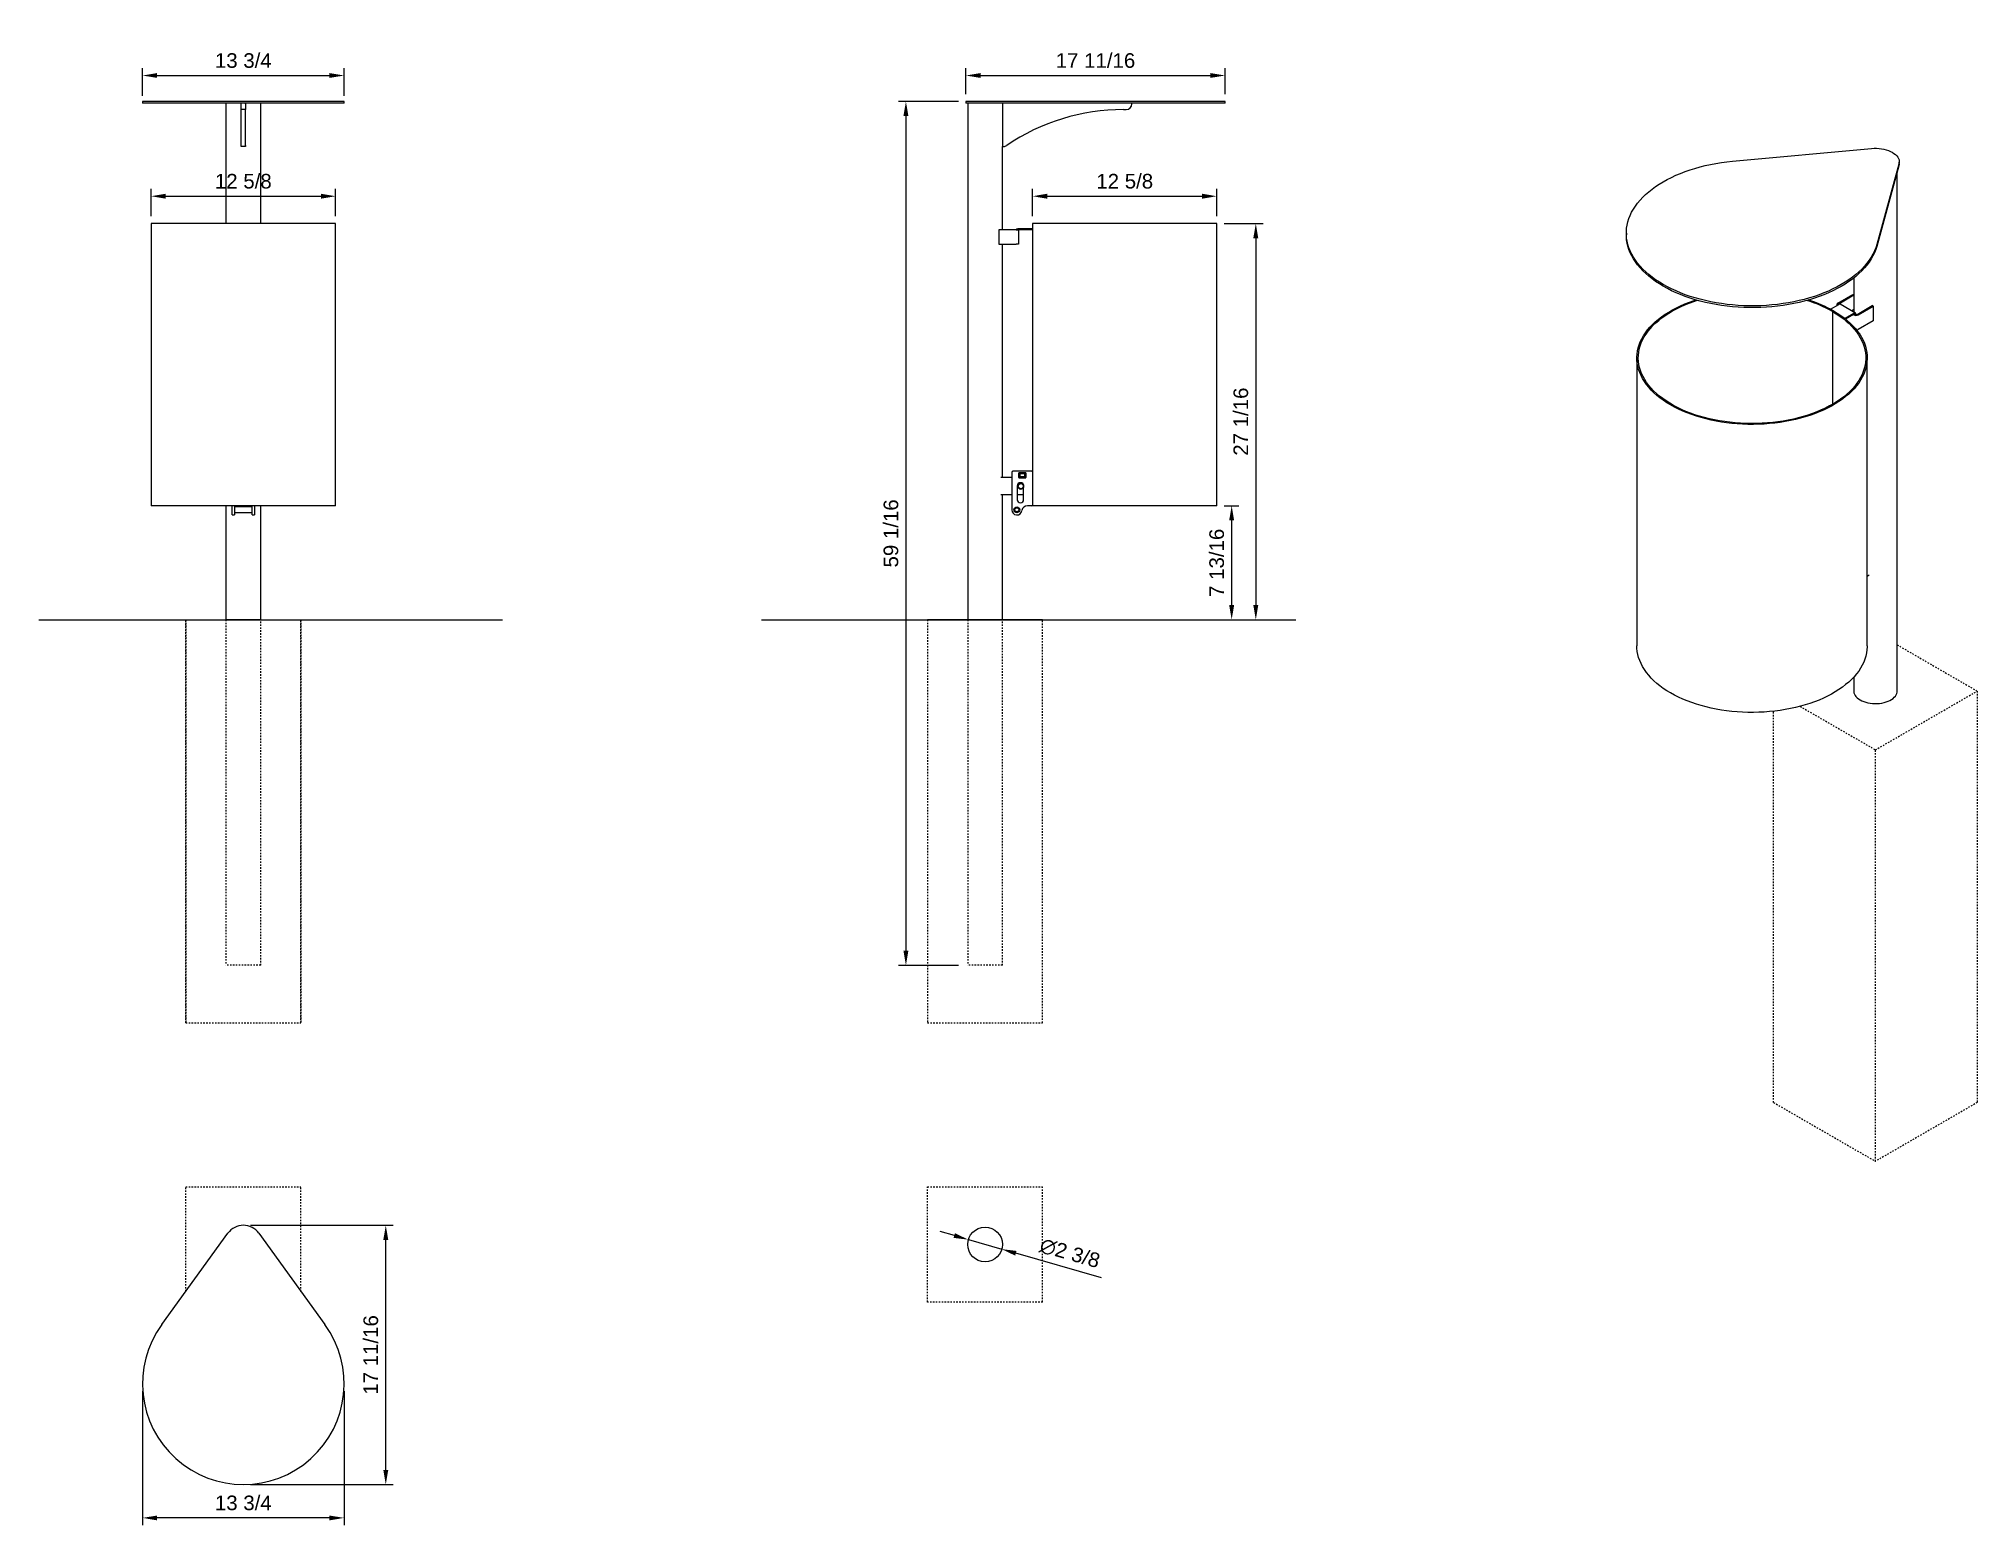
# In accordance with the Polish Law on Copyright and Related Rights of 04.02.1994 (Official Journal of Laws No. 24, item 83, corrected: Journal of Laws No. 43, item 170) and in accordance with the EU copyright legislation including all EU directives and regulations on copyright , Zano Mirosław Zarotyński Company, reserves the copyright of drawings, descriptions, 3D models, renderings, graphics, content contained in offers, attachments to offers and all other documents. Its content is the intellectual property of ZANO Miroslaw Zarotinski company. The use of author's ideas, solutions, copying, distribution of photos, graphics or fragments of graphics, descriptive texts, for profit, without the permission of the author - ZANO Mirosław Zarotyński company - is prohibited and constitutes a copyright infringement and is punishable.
# Model space of a CAD drawing. Header units: inches. Extents: x 2 to 134, y 5 to 107.
import ezdxf

# ---------------------------------------------------------------- set-up
doc = ezdxf.new("R2010")
doc.units = ezdxf.units.IN
doc.header["$PDSIZE"] = -1
doc.linetypes.add('HIDDEN', pattern=[1.905, 1.27, -0.635])
for name, color, linetype, lineweight in [('ZANO_R', 7, 'Continuous', 0), ('ZANO_R_przerywana', 250, 'HIDDEN', 0), ('ZANO_W', 1, 'Continuous', 0)]:
    doc.layers.add(name, color=color, linetype=linetype, lineweight=lineweight)
doc.styles.get("Standard").update_dxf_attribs({"font": 'ARIALUNI.TTF'})
doc.dimstyles.new('amerykanie', dxfattribs={"dimtxt": 50, "dimasz": 50, "dimexe": 0.5, "dimexo": 0.5, "dimgap": 1, "dimtad": 1, "dimdec": 0, "dimzin": 0, "dimlunit": 5, "dimtxsty": 'Standard', "dimcen": 0.09, "dimclrd": 1, "dimclre": 1, "dimclrt": 1, "dimazin": 0, "dimtfac": 1, "dimtdec": 0, "dimtmove": 0, "dimatfit": 3, "dimfxl": 1, "dimtzin": 0, "dimarcsym": 1})

# ---------------------------------------------------------------- blocks, each defined once
blk = doc.blocks.new('*D352')
at = {"layer": 'Defpoints', "color": 0}
for p in [(8.89, 15.16), (22.67, 15.16), (8.89, 5.99)]:
    blk.add_point(p, dxfattribs=at)
at = {"layer": 'ZANO_W', "color": 1, "lineweight": -2}
for p, q in [((8.89, 14.66), (8.89, 5.49)), ((22.67, 14.66), (22.67, 5.49)), ((21.67, 5.99), (9.89, 5.99))]:
    blk.add_line(p, q, dxfattribs=at)
at = {"layer": 'ZANO_W', "color": 1}
for points in [[(9.89, 6.15), (9.89, 5.82), (8.89, 5.99)], [(21.67, 5.82), (21.67, 6.15), (22.67, 5.99)]]:
    blk.add_solid(points, dxfattribs=at)
at = {"layer": 'ZANO_W', "color": 1, "insert": (15.78, 7.01), "char_height": 1, "attachment_point": 5}
blk.add_mtext('13 3/4', dxfattribs=at)
blk = doc.blocks.new('*D353')
at = {"layer": 'Defpoints', "color": 0}
for p in [(15.78, 25.99), (25.52, 25.99), (15.78, 8.27)]:
    blk.add_point(p, dxfattribs=at)
at = {"layer": 'ZANO_W', "color": 1, "lineweight": -2}
for p, q in [((16.28, 25.99), (26.02, 25.99)), ((25.52, 9.27), (25.52, 24.99)), ((16.28, 8.27), (26.02, 8.27))]:
    blk.add_line(p, q, dxfattribs=at)
at = {"layer": 'ZANO_W', "color": 1}
for points in [[(25.69, 24.99), (25.35, 24.99), (25.52, 25.99)], [(25.35, 9.27), (25.69, 9.27), (25.52, 8.27)]]:
    blk.add_solid(points, dxfattribs=at)
at = {"layer": 'ZANO_W', "color": 1, "insert": (24.5, 17.13), "char_height": 1, "attachment_point": 5, "rotation": 90}
blk.add_mtext('17 11/16', dxfattribs=at)
blk = doc.blocks.new('*D354')
at = {"layer": 'Defpoints', "color": 0}
for p in [(65.35, 25.01), (67.63, 24.36)]:
    blk.add_point(p, dxfattribs=at)
at = {"layer": 'ZANO_W', "color": 1, "lineweight": -2}
for p, q in [((64.39, 25.29), (63.43, 25.56)), ((65.35, 25.01), (67.63, 24.36)), ((74.46, 22.4), (68.59, 24.08))]:
    blk.add_line(p, q, dxfattribs=at)
at = {"layer": 'ZANO_W', "color": 1}
for points in [[(64.34, 25.13), (64.43, 25.45), (65.35, 25.01)], [(68.64, 24.24), (68.55, 23.92), (67.63, 24.36)]]:
    blk.add_solid(points, dxfattribs=at)
at = {"layer": 'ZANO_W', "color": 1, "insert": (72.29, 24.08), "char_height": 1, "attachment_point": 5, "rotation": 344.0136}
blk.add_mtext('∅2 3/8', dxfattribs=at)
blk = doc.blocks.new('*D355')
at = {"layer": 'Defpoints', "color": 0}
for p in [(22.67, 104.59), (8.89, 102.7), (22.67, 102.7)]:
    blk.add_point(p, dxfattribs=at)
at = {"layer": 'ZANO_W', "color": 1, "lineweight": -2}
for p, q in [((8.89, 103.2), (8.89, 105.09)), ((22.67, 103.2), (22.67, 105.09)), ((9.89, 104.59), (21.67, 104.59))]:
    blk.add_line(p, q, dxfattribs=at)
at = {"layer": 'ZANO_W', "color": 1}
for points in [[(9.89, 104.76), (9.89, 104.43), (8.89, 104.59)], [(21.67, 104.43), (21.67, 104.76), (22.67, 104.59)]]:
    blk.add_solid(points, dxfattribs=at)
at = {"layer": 'ZANO_W', "color": 1, "insert": (15.78, 105.61), "char_height": 1, "attachment_point": 5}
blk.add_mtext('13 3/4', dxfattribs=at)
blk = doc.blocks.new('*D356')
at = {"layer": 'Defpoints', "color": 0}
for p in [(22.08, 96.34), (9.48, 94.47), (22.08, 94.47)]:
    blk.add_point(p, dxfattribs=at)
at = {"layer": 'ZANO_W', "color": 1, "lineweight": -2}
for p, q in [((9.48, 94.97), (9.48, 96.84)), ((22.08, 94.97), (22.08, 96.84)), ((10.48, 96.34), (21.08, 96.34))]:
    blk.add_line(p, q, dxfattribs=at)
at = {"layer": 'ZANO_W', "color": 1}
for points in [[(10.48, 96.51), (10.48, 96.17), (9.48, 96.34)], [(21.08, 96.17), (21.08, 96.51), (22.08, 96.34)]]:
    blk.add_solid(points, dxfattribs=at)
at = {"layer": 'ZANO_W', "color": 1, "insert": (15.78, 97.36), "char_height": 1, "attachment_point": 5}
blk.add_mtext('12 5/8', dxfattribs=at)
blk = doc.blocks.new('*D357')
at = {"layer": 'Defpoints', "color": 0}
for p in [(82.9, 104.59), (65.18, 102.82), (82.9, 102.82)]:
    blk.add_point(p, dxfattribs=at)
at = {"layer": 'ZANO_W', "color": 1, "lineweight": -2}
for p, q in [((65.18, 103.32), (65.18, 105.09)), ((82.9, 103.32), (82.9, 105.09)), ((66.18, 104.59), (81.9, 104.59))]:
    blk.add_line(p, q, dxfattribs=at)
at = {"layer": 'ZANO_W', "color": 1}
for points in [[(66.18, 104.76), (66.18, 104.43), (65.18, 104.59)], [(81.9, 104.43), (81.9, 104.76), (82.9, 104.59)]]:
    blk.add_solid(points, dxfattribs=at)
at = {"layer": 'ZANO_W', "color": 1, "insert": (74.04, 105.61), "char_height": 1, "attachment_point": 5}
blk.add_mtext('17 11/16', dxfattribs=at)
blk = doc.blocks.new('*D358')
at = {"layer": 'Defpoints', "color": 0}
for p in [(82.33, 96.34), (69.74, 94.47), (82.33, 94.47)]:
    blk.add_point(p, dxfattribs=at)
at = {"layer": 'ZANO_W', "color": 1, "lineweight": -2}
for p, q in [((69.74, 94.97), (69.74, 96.84)), ((82.33, 94.97), (82.33, 96.84)), ((70.74, 96.34), (81.33, 96.34))]:
    blk.add_line(p, q, dxfattribs=at)
at = {"layer": 'ZANO_W', "color": 1}
for points in [[(70.74, 96.51), (70.74, 96.17), (69.74, 96.34)], [(81.33, 96.17), (81.33, 96.51), (82.33, 96.34)]]:
    blk.add_solid(points, dxfattribs=at)
at = {"layer": 'ZANO_W', "color": 1, "insert": (76.04, 97.36), "char_height": 1, "attachment_point": 5}
blk.add_mtext('12 5/8', dxfattribs=at)
blk = doc.blocks.new('*D359')
at = {"layer": 'Defpoints', "color": 0}
for p in [(82.33, 75.18), (82.33, 67.39), (83.35, 67.39)]:
    blk.add_point(p, dxfattribs=at)
at = {"layer": 'ZANO_R', "color": 1, "lineweight": -2}
for p, q in [((82.83, 75.18), (83.85, 75.18)), ((83.35, 74.18), (83.35, 68.39)), ((82.83, 67.39), (83.85, 67.39))]:
    blk.add_line(p, q, dxfattribs=at)
at = {"layer": 'ZANO_R', "color": 1}
for points in [[(83.52, 74.18), (83.18, 74.18), (83.35, 75.18)], [(83.18, 68.39), (83.52, 68.39), (83.35, 67.39)]]:
    blk.add_solid(points, dxfattribs=at)
at = {"layer": 'ZANO_R', "color": 1, "insert": (82.33, 71.28), "char_height": 1, "attachment_point": 5, "rotation": 90}
blk.add_mtext('7 13/16', dxfattribs=at)
blk = doc.blocks.new('*D360')
at = {"layer": 'Defpoints', "color": 0}
for p in [(82.33, 94.47), (82.33, 67.39), (85, 67.39)]:
    blk.add_point(p, dxfattribs=at)
at = {"layer": 'ZANO_W', "color": 1, "lineweight": -2}
for p, q in [((82.83, 94.47), (85.5, 94.47)), ((85, 93.47), (85, 68.39)), ((82.83, 67.39), (85.5, 67.39))]:
    blk.add_line(p, q, dxfattribs=at)
at = {"layer": 'ZANO_W', "color": 1}
for points in [[(85.17, 93.47), (84.83, 93.47), (85, 94.47)], [(84.83, 68.39), (85.17, 68.39), (85, 67.39)]]:
    blk.add_solid(points, dxfattribs=at)
at = {"layer": 'ZANO_W', "color": 1, "insert": (83.98, 80.93), "char_height": 1, "attachment_point": 5, "rotation": 90}
blk.add_mtext('27 1/16', dxfattribs=at)
blk = doc.blocks.new('*D361')
at = {"layer": 'Defpoints', "color": 0}
for p in [(65.18, 102.82), (61.08, 43.76), (65.18, 43.76)]:
    blk.add_point(p, dxfattribs=at)
at = {"layer": 'ZANO_W', "color": 1, "lineweight": -2}
for p, q in [((64.68, 102.82), (60.58, 102.82)), ((61.08, 101.82), (61.08, 44.76)), ((64.68, 43.76), (60.58, 43.76))]:
    blk.add_line(p, q, dxfattribs=at)
at = {"layer": 'ZANO_W', "color": 1}
for points in [[(61.25, 101.82), (60.91, 101.82), (61.08, 102.82)], [(60.91, 44.76), (61.25, 44.76), (61.08, 43.76)]]:
    blk.add_solid(points, dxfattribs=at)
at = {"layer": 'ZANO_W', "color": 1, "insert": (60.06, 73.29), "char_height": 1, "attachment_point": 5, "rotation": 90}
blk.add_mtext('59 1/16', dxfattribs=at)

msp = doc.modelspace()

# ---------------------------------------------------------------- linework, layer by layer
at = {"layer": 'ZANO_R'}
for p, q in [((8.89327, 102.81758), (8.89327, 102.69947)), ((22.67238, 102.81758), (8.89327, 102.81758)), ((22.67238, 102.69947), (8.89327, 102.69947)), ((14.59586, 102.69947), (14.59586, 94.47137)), ((15.62535, 102.6601), (15.62535, 102.69947)), ((15.62535, 102.26641), (15.62535, 102.6601)), ((15.9403, 102.26641), (15.62535, 102.26641)), ((15.62535, 99.81225), (15.62535, 102.26641)), ((15.9403, 102.6601), (15.9403, 102.69947)), ((15.9403, 102.6601), (15.9403, 102.26641)), ((15.9403, 99.81225), (15.9403, 102.26641)), ((16.9698, 94.47137), (16.9698, 102.69947)), ((22.67238, 102.69947), (22.67238, 102.81758)), ((65.18439, 102.81758), (65.18439, 102.69947)), ((65.72401, 102.81758), (65.18439, 102.81758)), ((65.72401, 102.69947), (65.18439, 102.69947)), ((65.30249, 102.69947), (65.30249, 67.38558)), ((71.96997, 102.81758), (65.72401, 102.81758)), ((71.96997, 102.69947), (65.72401, 102.69947)), ((67.67644, 102.69947), (67.67644, 99.74408)), ((82.90039, 102.81758), (71.96997, 102.81758)), ((82.90039, 102.69947), (71.96997, 102.69947)), ((75.94391, 102.26641), (76.14075, 102.26641)), ((76.53444, 102.6601), (76.53444, 102.69947)), ((82.90039, 102.69947), (82.90039, 102.81758)), ((15.62535, 99.74408), (15.62535, 99.81225)), ((15.9403, 99.74408), (15.62535, 99.74408)), ((15.9403, 99.81225), (15.9403, 99.74408)), ((67.67644, 94.03832), (67.67644, 99.74408)), ((67.67644, 99.74408), (67.75117, 99.74408)), ((117.58606, 98.72703), (127.10461, 99.60615)), ((128.97319, 98.52744), (127.45035, 93.03249)), ((128.97319, 98.40689), (127.45035, 92.91194)), ((128.99368, 98.55567), (128.99368, 98.67621)), ((128.84604, 62.51162), (128.84604, 97.9481)), ((9.48381, 94.47137), (9.48381, 75.18062)), ((22.08185, 94.47137), (9.48381, 94.47137)), ((22.08185, 75.18062), (22.08185, 94.47137)), ((69.76428, 94.11705), (68.74069, 94.11705)), ((69.73654, 94.47137), (69.73654, 94.11705)), ((82.33459, 94.47137), (69.73654, 94.47137)), ((69.76428, 94.03832), (69.76428, 94.11705)), ((82.33459, 75.18062), (82.33459, 94.47137)), ((67.44169, 94.03832), (67.44169, 93.05409)), ((68.62276, 94.03832), (67.44169, 94.03832)), ((67.44169, 93.05409), (68.62276, 93.05409)), ((67.67644, 77.10969), (67.67644, 93.05409)), ((68.62276, 94.03832), (68.78023, 94.03832)), ((68.78023, 93.05409), (68.62276, 93.05409)), ((69.76428, 94.03832), (68.78023, 94.03832)), ((68.78023, 94.03832), (68.78023, 93.05409)), ((69.73654, 94.03832), (69.73654, 77.52556)), ((110.33461, 93.81789), (110.33461, 93.69734)), ((125.87861, 90.7474), (125.87861, 89.60021)), ((124.27964, 88.61885), (124.85054, 88.94842)), ((124.72314, 88.94832), (124.72314, 88.87487)), ((124.7808, 89.02867), (125.82472, 89.63132)), ((124.85039, 88.9885), (125.89432, 89.59114)), ((125.99288, 88.35552), (124.94896, 88.95817)), ((125.82472, 89.63132), (125.89432, 89.59114)), ((125.89432, 89.59114), (125.89432, 88.58657)), ((126.1031, 88.26532), (127.14703, 88.86797)), ((126.1727, 88.22515), (127.21662, 88.82779)), ((127.21662, 88.82779), (127.14703, 88.86797)), ((127.21662, 88.82779), (127.21662, 87.82322)), ((124.42098, 88.46142), (124.49055, 88.50161)), ((124.42098, 88.46142), (124.42098, 82.11158)), ((124.49403, 88.4996), (124.42441, 88.45944)), ((124.42441, 88.45944), (124.42441, 82.11356)), ((124.49055, 88.50161), (124.49055, 88.49759)), ((125.85967, 88.32569), (125.26448, 87.98209)), ((125.85967, 88.24532), (125.32308, 87.93555)), ((125.89432, 88.58657), (125.74348, 88.49949)), ((125.85952, 88.24523), (125.89432, 88.22515)), ((125.86663, 88.32167), (125.85967, 88.32569)), ((125.85967, 88.32569), (125.85967, 88.24532)), ((125.86663, 88.2413), (125.85967, 88.24532)), ((125.90143, 88.34176), (125.86663, 88.32167)), ((125.86663, 88.32167), (125.86663, 88.2413)), ((125.90143, 88.26139), (125.86663, 88.2413)), ((125.87861, 88.5775), (125.87861, 88.42149)), ((125.89447, 88.34578), (125.90143, 88.34176)), ((125.90143, 88.34176), (125.90143, 88.26139)), ((125.92911, 88.28541), (125.96391, 88.26532)), ((126.03366, 88.2654), (126.03366, 88.24868)), ((127.21662, 87.82322), (126.1727, 87.22057)), ((111.05091, 85.2865), (111.05091, 65.59689)), ((126.79847, 65.59689), (126.79847, 85.2865)), ((68.30952, 77.10969), (67.57837, 77.10969)), ((68.30952, 77.46401), (68.30952, 74.90503)), ((69.68743, 77.54275), (68.38826, 77.54275)), ((68.79179, 77.43449), (68.79179, 77.09985)), ((69.2839, 77.43449), (68.79179, 77.43449)), ((68.79179, 77.42464), (68.80163, 77.42464)), ((68.79179, 77.10969), (68.80163, 77.10969)), ((68.79179, 77.09985), (69.2839, 77.09985)), ((68.86068, 77.36559), (68.80163, 77.42464)), ((68.80163, 77.10969), (68.80163, 77.42464)), ((68.80163, 77.42464), (69.27406, 77.42464)), ((68.80163, 77.10969), (68.86068, 77.16875)), ((69.27406, 77.10969), (68.80163, 77.10969)), ((68.86068, 77.36559), (68.86068, 77.16875)), ((69.21501, 77.36559), (68.86068, 77.36559)), ((68.86068, 77.16875), (69.21501, 77.16875)), ((69.27406, 77.42464), (69.21501, 77.36559)), ((69.21501, 77.16875), (69.21501, 77.36559)), ((69.21501, 77.16875), (69.27406, 77.10969)), ((69.27406, 77.42464), (69.27406, 77.10969)), ((69.27406, 77.42464), (69.2839, 77.42464)), ((69.27406, 77.10969), (69.2839, 77.10969)), ((69.2839, 77.09985), (69.2839, 77.43449)), ((69.76617, 75.25935), (69.76617, 77.46401)), ((68.30952, 75.92863), (67.57837, 75.92863)), ((67.67644, 67.38558), (67.67644, 75.92863)), ((68.69337, 76.53884), (68.69337, 75.59399)), ((69.12642, 75.92863), (68.69337, 75.92863)), ((69.12642, 75.59399), (69.12642, 76.53884)), ((22.08185, 75.18062), (9.48381, 75.18062)), ((14.59586, 75.18062), (14.59586, 67.38558)), ((15.01514, 74.84909), (15.01514, 75.18062)), ((15.01514, 74.55071), (15.01514, 74.84909)), ((15.01514, 74.55071), (15.17261, 74.55071)), ((15.17261, 75.18062), (15.17261, 74.84909)), ((16.39305, 75.10188), (15.17261, 75.10188)), ((15.17261, 74.84909), (15.17261, 74.55071)), ((15.17261, 74.70819), (16.39305, 74.70819)), ((16.39305, 74.84909), (16.39305, 75.18062)), ((16.39305, 74.55071), (16.39305, 74.84909)), ((16.39305, 74.55071), (16.55052, 74.55071)), ((16.55052, 75.18062), (16.55052, 74.84909)), ((16.55052, 74.84909), (16.55052, 74.55071)), ((16.9698, 67.38558), (16.9698, 75.18062)), ((69.68743, 75.18062), (69.40247, 75.18062)), ((69.73654, 75.19781), (69.73654, 75.18062)), ((82.33459, 75.18062), (69.73654, 75.18062)), ((126.79847, 70.37376), (126.92675, 70.44782)), ((1.79575, 67.38558), (33.50255, 67.38558)), ((11.84594, 67.38558), (19.71972, 67.38558)), ((11.84594, 67.38558), (19.71972, 67.38558)), ((16.96806, 67.38558), (14.5976, 67.38558)), ((51.21701, 67.38558), (87.72939, 67.38558)), ((70.42636, 67.38558), (62.55258, 67.38558)), ((70.42636, 67.38558), (62.55258, 67.38558)), ((65.30249, 67.38558), (67.67644, 67.38558)), ((125.87861, 63.46488), (125.87861, 62.51162)), ((10.20274, 19.20348), (14.7258, 25.44944)), ((16.83986, 25.44944), (21.36292, 19.20348))]:
    msp.add_line(p, q, dxfattribs=at)
at = {"layer": 'ZANO_R', "flags": 128}
for points in [[(127.10461, 99.60615), (127.27469, 99.61661), (127.44573, 99.61674), (127.61585, 99.60653), (127.78319, 99.58609), (127.94589, 99.55566), (128.10219, 99.51555), (128.25035, 99.46622), (128.38875, 99.4082), (128.51586, 99.34214), (128.6303, 99.26875), (128.7308, 99.18886), (128.81626, 99.10333), (128.88573, 99.0131), (128.93846, 98.91917), (128.97386, 98.82257), (128.99154, 98.72436), (128.99132, 98.62562), (128.97319, 98.52744)], [(127.45035, 93.03249), (127.38081, 92.81319), (127.2943, 92.59591), (127.19101, 92.38109), (127.07113, 92.16915), (126.93492, 91.96053), (126.78264, 91.75565), (126.61461, 91.55491), (126.43115, 91.35873), (126.23264, 91.16749), (126.01948, 90.98158), (125.7921, 90.80137), (125.55095, 90.62723), (125.29652, 90.45951), (125.02932, 90.29854), (124.74988, 90.14465), (124.45878, 89.99814), (124.15659, 89.85932), (123.84392, 89.72845), (123.5214, 89.60581), (123.18969, 89.49164), (122.84944, 89.38618), (122.50134, 89.28962), (122.1461, 89.20217), (121.78441, 89.124), (121.41703, 89.05527), (121.04467, 88.99612), (120.6681, 88.94667), (120.28806, 88.90701), (119.90533, 88.87723), (119.52066, 88.85738), (119.13484, 88.84751), (118.74865, 88.84763), (118.36285, 88.85775), (117.97822, 88.87785), (117.59555, 88.90788), (117.21559, 88.94778), (116.83911, 88.99748), (116.46687, 89.05687), (116.09961, 89.12583), (115.73808, 89.20423), (115.38301, 89.29191), (115.0351, 89.38869), (114.69505, 89.49438), (114.36356, 89.60876), (114.04128, 89.73161), (113.72886, 89.86268), (113.42694, 90.00169), (113.13612, 90.14839), (112.85699, 90.30246), (112.5901, 90.4636), (112.33599, 90.63149), (112.09517, 90.80578), (111.86814, 90.98614), (111.65534, 91.17218), (111.4572, 91.36355), (111.27412, 91.55986), (111.10648, 91.7607), (110.9546, 91.96568), (110.81879, 92.17439), (110.69932, 92.3864), (110.59644, 92.60129), (110.51036, 92.81863), (110.44123, 93.03797), (110.38922, 93.25889), (110.35441, 93.48093), (110.33688, 93.70364), (110.33666, 93.92659), (110.35376, 94.14932), (110.38814, 94.37138), (110.43973, 94.59233), (110.50843, 94.81172), (110.5941, 95.02911), (110.69656, 95.24407), (110.81561, 95.45615), (110.95102, 95.66495), (111.1025, 95.87003), (111.26976, 96.07098), (111.45246, 96.2674), (111.65023, 96.4589), (111.86267, 96.64508), (112.08936, 96.82558), (112.32983, 97.00003), (112.58362, 97.16808), (112.85019, 97.3294), (113.12903, 97.48365), (113.41957, 97.63053), (113.72122, 97.76974), (114.03338, 97.90101), (114.35542, 98.02406), (114.6867, 98.13866), (115.02654, 98.24456), (115.37426, 98.34157), (115.72917, 98.42948), (116.09055, 98.50811), (116.45767, 98.57731), (116.82979, 98.63694), (117.20618, 98.68688), (117.58606, 98.72703)], [(128.99368, 98.55567), (128.99132, 98.50507), (128.97319, 98.40689)], [(127.45035, 92.91194), (127.38081, 92.69264), (127.2943, 92.47536), (127.19101, 92.26054), (127.07113, 92.0486), (126.93492, 91.83998), (126.78264, 91.6351), (126.61461, 91.43436), (126.43115, 91.23818), (126.23264, 91.04694), (126.01948, 90.86103), (125.7921, 90.68082), (125.55095, 90.50668), (125.29652, 90.33896), (125.02932, 90.17799), (124.74988, 90.0241), (124.45878, 89.87759), (124.15659, 89.73877), (123.84392, 89.6079), (123.5214, 89.48526), (123.18969, 89.3711), (122.84944, 89.26563), (122.50134, 89.16907), (122.1461, 89.08162), (121.78441, 89.00345), (121.41703, 88.93472), (121.04467, 88.87557), (120.6681, 88.82612), (120.28806, 88.78646), (119.90533, 88.75668), (119.52066, 88.73683), (119.13484, 88.72696), (118.74865, 88.72708), (118.36285, 88.7372), (117.97822, 88.7573), (117.59555, 88.78733), (117.21559, 88.82723), (116.83911, 88.87693), (116.46687, 88.93632), (116.09961, 89.00528), (115.73808, 89.08368), (115.38301, 89.17136), (115.0351, 89.26814), (114.69505, 89.37383), (114.36356, 89.48821), (114.04128, 89.61106), (113.72886, 89.74213), (113.42694, 89.88114), (113.13612, 90.02784), (112.85699, 90.18191), (112.5901, 90.34305), (112.33599, 90.51094), (112.09517, 90.68523), (111.86814, 90.86559), (111.65534, 91.05164), (111.4572, 91.243), (111.27412, 91.43931), (111.10648, 91.64015), (110.9546, 91.84513), (110.81879, 92.05384), (110.69932, 92.26585), (110.59644, 92.48074), (110.51036, 92.69808), (110.44123, 92.91742), (110.38922, 93.13834), (110.35441, 93.36038), (110.33688, 93.58309), (110.33461, 93.69734)], [(124.49403, 88.4996), (124.74877, 88.34539), (124.99071, 88.18445), (125.21931, 88.01714), (125.43409, 87.84383), (125.63455, 87.6649), (125.82027, 87.48075), (125.99084, 87.29177), (126.14587, 87.09838), (126.28504, 86.90101), (126.40802, 86.7001), (126.51456, 86.49608), (126.60443, 86.28939), (126.67741, 86.08051), (126.73335, 85.86988), (126.77213, 85.65796), (126.79367, 85.44524), (126.7979, 85.23216), (126.78484, 85.0192), (126.7545, 84.80683), (126.70696, 84.59551), (126.64231, 84.38571), (126.56069, 84.17789), (126.4623, 83.97251), (126.34734, 83.77002), (126.21607, 83.57085), (126.06877, 83.37546), (125.90577, 83.18427), (125.72743, 82.9977), (125.53413, 82.81616), (125.32631, 82.64005), (125.10442, 82.46976), (124.86895, 82.30565), (124.62042, 82.1481), (124.35937, 81.99744), (124.08637, 81.85402), (123.80203, 81.71813), (123.50697, 81.59009), (123.20184, 81.47018), (122.8873, 81.35865), (122.56406, 81.25575), (122.23283, 81.16171), (121.89431, 81.07674), (121.54928, 81.00102), (121.19848, 80.93472), (120.84267, 80.87798), (120.48266, 80.83093), (120.11921, 80.79368), (119.75315, 80.76629), (119.38526, 80.74885), (119.01636, 80.74137), (118.64726, 80.74389), (118.27877, 80.75638), (117.9117, 80.77884), (117.54685, 80.8112), (117.18504, 80.8534), (116.82704, 80.90534), (116.47366, 80.9669), (116.12566, 81.03797), (115.78382, 81.11837), (115.44888, 81.20793), (115.12157, 81.30645), (114.80263, 81.41372), (114.49274, 81.5295), (114.1926, 81.65354), (113.90285, 81.78557), (113.62415, 81.92529), (113.35709, 82.07239), (113.10227, 82.22656), (112.86024, 82.38746), (112.63154, 82.55472), (112.41668, 82.72799), (112.21611, 82.90688), (112.03029, 83.09101), (111.85963, 83.27995), (111.70449, 83.47331), (111.56522, 83.67066), (111.44212, 83.87155), (111.33547, 84.07555), (111.2455, 84.28222), (111.1724, 84.49109), (111.11635, 84.70171), (111.07745, 84.91362), (111.0558, 85.12634), (111.05145, 85.33942), (111.06439, 85.55238), (111.09462, 85.76476), (111.14205, 85.97608), (111.20659, 86.18589), (111.28809, 86.39373), (111.38637, 86.59913), (111.50122, 86.80164), (111.63239, 87.00083), (111.77958, 87.19624), (111.94247, 87.38747), (112.12072, 87.57407), (112.31391, 87.75564), (112.52164, 87.93179), (112.74343, 88.10213), (112.97881, 88.26627), (113.22726, 88.42387), (113.48823, 88.57457), (113.76115, 88.71805), (114.04542, 88.85398), (114.34041, 88.98208), (114.64548, 89.10205), (114.95995, 89.21363), (115.08295, 89.25417)], [(124.42441, 88.45944), (124.67781, 88.30598), (124.91838, 88.14579), (125.14557, 87.97921), (125.35888, 87.80663), (125.55784, 87.62843), (125.742, 87.445), (125.91095, 87.25676), (126.06432, 87.06412), (126.20176, 86.86751), (126.32296, 86.66738), (126.42766, 86.46417), (126.51562, 86.25833), (126.58664, 86.05032), (126.64057, 85.84061), (126.67729, 85.62966), (126.69671, 85.41795), (126.69879, 85.20594), (126.68353, 84.99411), (126.65096, 84.78294), (126.60115, 84.57289), (126.53422, 84.36443), (126.45031, 84.15802), (126.34961, 83.95414), (126.23235, 83.75323), (126.09878, 83.55574), (125.94921, 83.3621), (125.78397, 83.17277), (125.60342, 82.98815), (125.40797, 82.80865), (125.19806, 82.63468), (124.97416, 82.46663), (124.73676, 82.30488), (124.48639, 82.14977), (124.22361, 82.00166), (123.94902, 81.86088), (123.66321, 81.72774), (123.36683, 81.60254), (123.06055, 81.48556), (122.74503, 81.37706), (122.421, 81.27728), (122.08916, 81.18644), (121.75026, 81.10475), (121.40506, 81.0324), (121.05432, 80.96953), (120.69884, 80.91629), (120.33939, 80.8728), (119.97679, 80.83916), (119.61185, 80.81545), (119.24537, 80.8017), (118.87817, 80.79796), (118.51108, 80.80424), (118.14491, 80.82051), (117.78048, 80.84675), (117.41861, 80.88289), (117.06009, 80.92886), (116.70573, 80.98455), (116.35632, 81.04983), (116.01265, 81.12457), (115.67547, 81.20859), (115.34554, 81.30172), (115.02359, 81.40373), (114.71035, 81.5144), (114.40651, 81.63349), (114.11275, 81.76072), (113.82972, 81.89583), (113.55806, 82.0385), (113.29837, 82.18841), (113.05124, 82.34523), (112.81721, 82.50862), (112.5968, 82.67821), (112.39051, 82.85361), (112.1988, 83.03444), (112.02209, 83.2203), (111.86079, 83.41076), (111.71524, 83.60541), (111.58578, 83.80381), (111.47269, 84.00552), (111.37622, 84.21009), (111.29659, 84.41705), (111.23398, 84.62596), (111.18853, 84.83634), (111.16034, 85.04773), (111.14947, 85.25964), (111.15595, 85.47162), (111.17976, 85.68319), (111.22084, 85.89387), (111.27912, 86.10319), (111.35445, 86.31069), (111.44667, 86.51591), (111.55557, 86.71839), (111.68091, 86.91767), (111.82242, 87.11331), (111.97976, 87.30487), (112.1526, 87.49194), (112.34055, 87.67408), (112.54319, 87.85089), (112.76007, 88.02199), (112.9907, 88.18698), (113.23456, 88.3455), (113.49112, 88.4972), (113.75981, 88.64173), (114.04001, 88.77878), (114.33111, 88.90804), (114.63247, 89.02922), (114.94339, 89.14205), (115.19043, 89.22356)], [(124.7808, 89.02867), (124.75632, 89.01145), (124.73813, 88.99181), (124.72693, 88.97049), (124.72314, 88.94832), (124.72692, 88.92615), (124.73813, 88.90483), (124.75041, 88.89062)], [(126.79847, 65.59689), (126.7979, 65.54255), (126.78484, 65.32959), (126.7545, 65.11722), (126.70696, 64.9059), (126.64231, 64.6961), (126.56069, 64.48828), (126.4623, 64.2829), (126.34734, 64.08041), (126.21607, 63.88124), (126.06877, 63.68585), (125.90577, 63.49466), (125.72743, 63.30809), (125.53413, 63.12655), (125.32631, 62.95044), (125.10442, 62.78015), (124.86895, 62.61604), (124.62042, 62.45849), (124.35937, 62.30783), (124.08637, 62.16441), (123.80203, 62.02852), (123.50697, 61.90048), (123.20184, 61.78057), (122.8873, 61.66904), (122.56406, 61.56614), (122.23283, 61.4721), (121.89431, 61.38713), (121.54928, 61.31141), (121.19848, 61.24511), (120.84267, 61.18837), (120.48266, 61.14132), (120.11921, 61.10407), (119.75315, 61.07668), (119.38526, 61.05924), (119.01636, 61.05176), (118.64726, 61.05428), (118.27877, 61.06677), (117.9117, 61.08923), (117.54685, 61.12159), (117.18504, 61.16378), (116.82704, 61.21572), (116.47366, 61.27729), (116.12566, 61.34836), (115.78382, 61.42875), (115.44888, 61.51831), (115.12157, 61.61684), (114.80263, 61.72411), (114.49274, 61.83989), (114.1926, 61.96393), (113.90285, 62.09596), (113.62415, 62.23567), (113.35709, 62.38278), (113.10227, 62.53695), (112.86024, 62.69784), (112.63154, 62.86511), (112.41668, 63.03838), (112.21611, 63.21727), (112.03029, 63.4014), (111.85963, 63.59034), (111.70449, 63.7837), (111.56522, 63.98104), (111.44212, 64.18194), (111.33547, 64.38594), (111.2455, 64.59261), (111.1724, 64.80148), (111.11635, 65.0121), (111.07745, 65.22401), (111.0558, 65.43673), (111.05091, 65.59689)], [(125.87861, 62.51162), (125.87916, 62.48843), (125.8922, 62.39599), (125.92247, 62.30491), (125.96963, 62.21625), (126.03311, 62.13106), (126.11218, 62.05032), (126.2059, 61.975), (126.31318, 61.90596), (126.43277, 61.84403), (126.56325, 61.78992), (126.7031, 61.74428), (126.85067, 61.70763), (127.00425, 61.68041), (127.16203, 61.66293), (127.32215, 61.65541), (127.48274, 61.65792), (127.64193, 61.67044), (127.79783, 61.69282), (127.94863, 61.7248), (128.09256, 61.76601), (128.22792, 61.81596), (128.35313, 61.87406), (128.46673, 61.93964), (128.56738, 62.01193), (128.65391, 62.09007), (128.72529, 62.17316), (128.78069, 62.26021), (128.81946, 62.35021), (128.84115, 62.44211), (128.84604, 62.51162)]]:
    msp.add_lwpolyline(points, dxfattribs=at)
at = {"layer": 'ZANO_R'}
for centre, radius in [((68.92958, 76.51916), 0.19684), ((68.92958, 76.51916), 0.17716), ((68.66384, 74.90503), 0.19881), ((68.66384, 74.90503), 0.19684), ((68.66384, 74.90503), 0.13779), ((66.48947, 24.68398), 1.18697), ((66.48947, 24.68398), 1.18697)]:
    msp.add_circle(centre, radius, dxfattribs=at)
for centre, radius, start, end in [((75.94391, 88.09361), 14.1728, 90, 124.224533), ((76.14075, 102.6601), 0.39369, 270, 0), ((67.75117, 100.13777), 0.39369, 270, 304.224533), ((68.74069, 93.95958), 0.15748, 90, 150), ((120.03327, 80.73369), 8.8865, 60.4126627, 72.6763191), ((120.06296, 80.70774), 8.9637, 60.3996622, 72.3079464), ((124.86556, 88.9481), 0.04315, 110.5820747, 199.6029771), ((124.9082, 88.86794), 0.099, 65.6903449, 125.6194525), ((126.03351, 88.49378), 0.30256, 242.6098161, 297.3901839), ((125.94881, 88.27916), 0.08596, 350.7839757, 129.2045332), ((126.03351, 88.39964), 0.15128, 242.6099769, 297.3900231), ((126.04646, 87.45124), 0.26295, 276.216792, 298.6910591), ((68.38826, 77.46401), 0.07874, 90, 180), ((69.68743, 77.46401), 0.07874, 0, 90), ((68.9099, 76.53884), 0.21653, 0, 180), ((68.9099, 75.59399), 0.21653, 180, 0), ((68.92958, 76.51916), 0.20078, 13.7655282, 270), ((68.92958, 76.51916), 0.20078, 270, 348.635123), ((68.66384, 74.90503), 0.35432, 180, 350.9152797), ((69.40247, 74.78693), 0.39369, 90, 170.9152797), ((69.68743, 75.25935), 0.07874, 270, 0), ((15.78283, 24.68398), 1.30508, 35.9104841, 144.0895159), ((15.78283, 15.16262), 6.88956, 144.0895159, 35.9104841)]:
    msp.add_arc(centre, radius, start, end, dxfattribs=at)
at = {"layer": 'ZANO_R_przerywana', "ltscale": 0.05}
for p, q in [((11.84594, 39.82735), (11.84594, 67.38558)), ((11.84594, 67.38558), (11.84594, 39.82735)), ((14.59586, 67.38558), (14.59586, 43.76424)), ((16.9698, 43.76424), (16.9698, 67.38558)), ((19.71972, 39.82735), (19.71972, 67.38558)), ((19.71972, 67.38558), (19.71972, 39.82735)), ((62.55258, 67.38558), (62.55258, 39.82735)), ((62.55258, 67.38558), (62.55258, 39.82735)), ((65.30249, 67.38558), (65.30249, 43.76424)), ((67.67644, 43.76424), (67.67644, 67.38558)), ((70.42636, 39.82735), (70.42636, 67.38558)), ((70.42636, 39.82735), (70.42636, 67.38558)), ((128.84604, 65.67273), (134.32183, 62.51162)), ((127.36233, 58.49399), (134.32183, 62.51162)), ((134.32183, 62.51162), (134.32183, 34.3836)), ((120.40283, 34.3836), (120.40283, 61.13227)), ((122.21277, 61.46676), (127.36233, 58.49399)), ((127.36233, 30.36597), (127.36233, 58.49399)), ((16.9698, 43.76424), (14.59586, 43.76424)), ((67.67644, 43.76424), (65.30249, 43.76424)), ((11.84594, 39.82735), (19.71972, 39.82735)), ((11.84594, 39.82735), (19.71972, 39.82735)), ((62.55258, 39.82735), (70.42636, 39.82735)), ((62.55258, 39.82735), (70.42636, 39.82735)), ((120.40283, 34.3836), (127.36233, 30.36597)), ((134.32183, 34.3836), (127.36233, 30.36597)), ((11.84594, 28.62087), (19.71972, 28.62087)), ((11.84594, 21.4726), (11.84594, 28.62087)), ((19.71972, 21.4726), (19.71972, 28.62087)), ((62.55258, 28.62087), (70.42636, 28.62087)), ((62.55258, 20.74709), (62.55258, 28.62087)), ((70.42636, 20.74709), (70.42636, 28.62087)), ((70.42636, 20.74709), (62.55258, 20.74709))]:
    msp.add_line(p, q, dxfattribs=at)

# ---------------------------------------------------------------- dimensions: what is measured, and where the dimension line sits
at = {"layer": 'ZANO_R'}
dim = msp.add_linear_dim(base=(83.3496, 67.38558), p1=(82.33459, 75.18062), p2=(82.33459, 67.38558), angle=90, dimstyle='amerykanie', override={"dimtxt": 1, "dimasz": 1, "dimgap": 0.5, "dimdec": 4, "dimaunit": 1, "dimadec": 1, "dimtdec": 4, "dimtmove": 1, "dimfrac": 2}, dxfattribs=at)
dim.commit()
dim.dimension.update_dxf_attribs({"geometry": '*D359', "text_midpoint": (82.3305, 71.2831)})
at = {"layer": 'ZANO_W'}
for base, p1, p2, picture, middle in [((22.67238, 104.59312), (8.89327, 102.69947), (22.67238, 102.69947), '*D355', (15.78283, 105.61222)), ((82.90039, 104.59312), (65.18439, 102.81758), (82.90039, 102.81758), '*D357', (74.04239, 105.61222)), ((22.08185, 96.34003), (9.48381, 94.47137), (22.08185, 94.47137), '*D356', (15.78283, 97.35913)), ((82.334587, 96.340026), (69.736543, 94.471372), (82.334587, 94.471372), '*D358', (76.035565, 97.359125)), ((8.89327, 5.98791), (22.67238, 15.16262), (8.89327, 15.16262), '*D352', (15.78283, 7.00701))]:
    dim = msp.add_linear_dim(base=base, p1=p1, p2=p2, dimstyle='amerykanie', override={"dimtxt": 1, "dimasz": 1, "dimgap": 0.5, "dimdec": 4, "dimaunit": 1, "dimadec": 1, "dimtdec": 4, "dimtmove": 1, "dimfrac": 2}, dxfattribs=at)
    dim.commit()
    dim.dimension.update_dxf_attribs({"geometry": picture, "text_midpoint": middle})
for base, p1, p2, picture, middle in [((61.07888, 43.76424), (65.18439, 102.81758), (65.18439, 43.76424), '*D361', (60.05978, 73.29091)), ((85.001, 67.38558), (82.33459, 94.47137), (82.33459, 67.38558), '*D360', (83.9819, 80.92847)), ((25.51868, 25.98906), (15.78283, 8.27306), (15.78283, 25.98906), '*D353', (24.49958, 17.13106))]:
    dim = msp.add_linear_dim(base=base, p1=p1, p2=p2, angle=90, dimstyle='amerykanie', override={"dimtxt": 1, "dimasz": 1, "dimgap": 0.5, "dimdec": 4, "dimaunit": 1, "dimadec": 1, "dimtdec": 4, "dimtmove": 1, "dimfrac": 2}, dxfattribs=at)
    dim.commit()
    dim.dimension.update_dxf_attribs({"geometry": picture, "text_midpoint": middle})
dim = msp.add_diameter_dim_2p(p1=(65.3484, 25.01089), p2=(67.63054, 24.35708), dimstyle='amerykanie', override={"dimtxt": 1, "dimasz": 1, "dimgap": 0.5, "dimdec": 4, "dimaunit": 1, "dimadec": 1, "dimtdec": 4, "dimtmove": 1, "dimfrac": 2}, dxfattribs=at)
dim.commit()
dim.dimension.update_dxf_attribs({"geometry": '*D354', "text_midpoint": (72.28538, 24.08362)})

doc.saveas('drawing.dxf')
